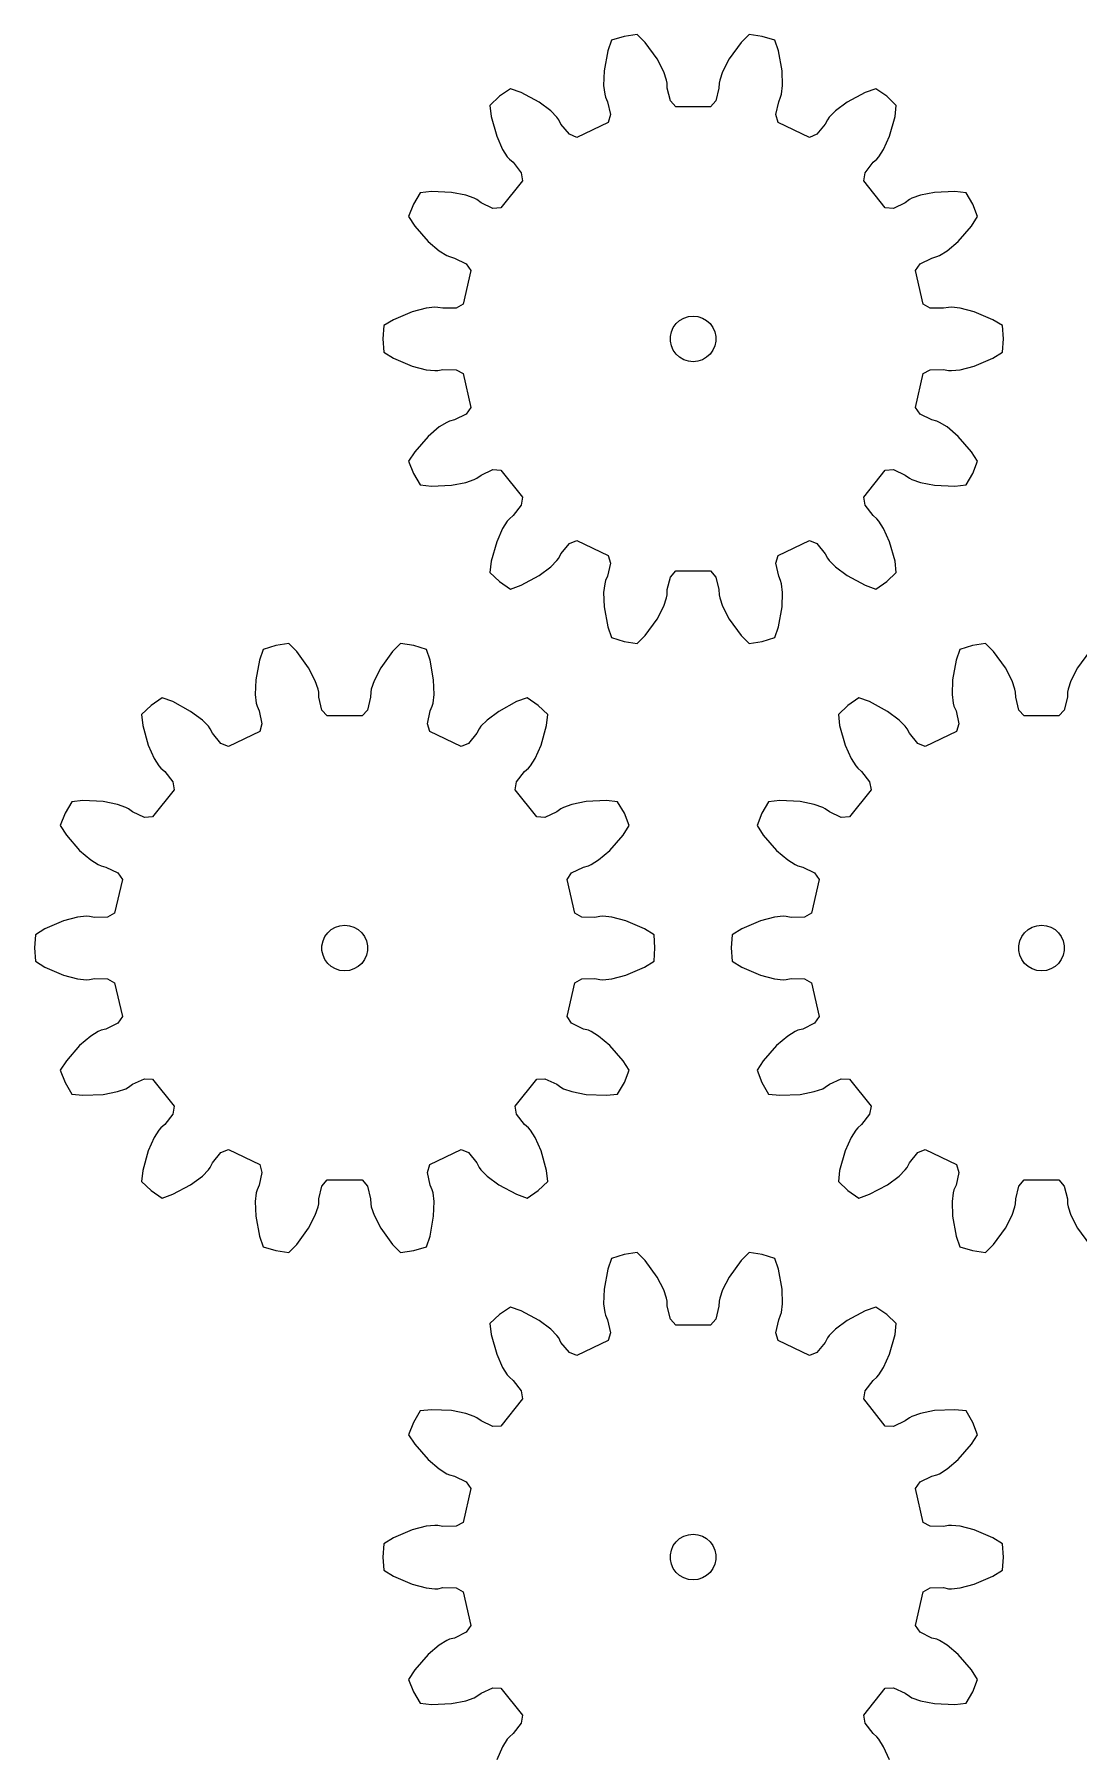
# Model space of a CAD drawing. Extents: x 0 to 178, y 0 to 240.
# Drawn here: x 0 to 68.5, y 127.1 to 239.9 of the extents above; entities that cross this region are included whole.
import ezdxf

# ---------------------------------------------------------------- set-up
doc = ezdxf.new("R2010")
doc.units = 0

msp = doc.modelspace()

# ---------------------------------------------------------------- linework, layer by layer
for p, q in [((37.88, 239.5), (37.64, 238.8)), ((38.71, 239.76), (37.88, 239.5)), ((39.57, 239.89), (38.71, 239.76)), ((40.09, 239.36), (39.57, 239.89)), ((40.88, 238.28), (40.09, 239.36)), ((46.4, 239.36), (45.61, 238.28)), ((46.92, 239.89), (46.4, 239.36)), ((47.78, 239.76), (46.92, 239.89)), ((48.61, 239.5), (47.78, 239.76)), ((48.85, 238.8), (48.61, 239.5)), ((37.64, 238.8), (37.4, 237.49)), ((41.32, 237.44), (40.88, 238.28)), ((45.61, 238.28), (45.17, 237.44)), ((49.09, 237.49), (48.85, 238.8)), ((37.4, 237.49), (37.37, 236.54)), ((41.5, 236.89), (41.32, 237.44)), ((41.54, 236.69), (41.5, 236.89)), ((44.99, 236.89), (44.95, 236.69)), ((45.17, 237.44), (44.99, 236.89)), ((49.12, 236.54), (49.09, 237.49)), ((30.54, 235.83), (29.9, 235.23)), ((31.26, 236.32), (30.54, 235.83)), ((31.96, 236.07), (31.26, 236.32)), ((33.13, 235.44), (31.96, 236.07)), ((37.37, 236.54), (37.44, 235.96)), ((37.44, 235.96), (37.49, 235.77)), ((37.49, 235.77), (37.63, 235.46)), ((41.55, 236.36), (41.54, 236.69)), ((41.75, 235.52), (41.55, 236.36)), ((44.94, 236.36), (44.74, 235.52)), ((44.95, 236.69), (44.94, 236.36)), ((48.86, 235.46), (48.99, 235.77)), ((48.99, 235.77), (49.05, 235.96)), ((49.05, 235.96), (49.12, 236.54)), ((54.53, 236.07), (53.35, 235.44)), ((55.23, 236.32), (54.53, 236.07)), ((55.95, 235.83), (55.23, 236.32)), ((56.58, 235.23), (55.95, 235.83)), ((29.9, 235.23), (29.99, 234.5)), ((33.9, 234.86), (33.13, 235.44)), ((34.3, 234.45), (33.9, 234.86)), ((37.63, 235.46), (37.81, 234.62)), ((37.81, 234.62), (37.66, 234.11)), ((42.11, 235.13), (41.75, 235.52)), ((44.38, 235.13), (42.11, 235.13)), ((44.74, 235.52), (44.38, 235.13)), ((48.68, 234.62), (48.86, 235.46)), ((48.83, 234.11), (48.68, 234.62)), ((52.59, 234.86), (52.18, 234.45)), ((53.35, 235.44), (52.59, 234.86)), ((56.5, 234.5), (56.58, 235.23)), ((29.99, 234.5), (30.35, 233.21)), ((34.42, 234.29), (34.3, 234.45)), ((34.57, 233.99), (34.42, 234.29)), ((35.12, 233.33), (34.57, 233.99)), ((37.66, 234.11), (35.61, 233.13)), ((50.88, 233.13), (48.83, 234.11)), ((51.91, 233.99), (51.37, 233.33)), ((52.07, 234.29), (51.91, 233.99)), ((52.18, 234.45), (52.07, 234.29)), ((56.14, 233.21), (56.5, 234.5)), ((30.35, 233.21), (30.73, 232.34)), ((35.61, 233.13), (35.12, 233.33)), ((51.37, 233.33), (50.88, 233.13)), ((55.75, 232.34), (56.14, 233.21)), ((30.73, 232.34), (31.04, 231.85)), ((31.04, 231.85), (31.18, 231.7)), ((31.18, 231.7), (31.43, 231.49)), ((31.43, 231.49), (31.96, 230.81)), ((54.53, 230.81), (55.06, 231.49)), ((55.06, 231.49), (55.31, 231.7)), ((55.31, 231.7), (55.44, 231.85)), ((55.44, 231.85), (55.75, 232.34)), ((32.05, 230.28), (30.63, 228.5)), ((31.96, 230.81), (32.05, 230.28)), ((54.44, 230.28), (54.53, 230.81)), ((55.86, 228.5), (54.44, 230.28)), ((25.32, 229.49), (24.89, 228.74)), ((26.06, 229.57), (25.32, 229.49)), ((27.39, 229.51), (26.06, 229.57)), ((28.33, 229.33), (27.39, 229.51)), ((28.87, 229.13), (28.33, 229.33)), ((29.05, 229.04), (28.87, 229.13)), ((29.32, 228.84), (29.05, 229.04)), ((57.44, 229.04), (57.17, 228.84)), ((57.61, 229.13), (57.44, 229.04)), ((58.16, 229.33), (57.61, 229.13)), ((59.09, 229.51), (58.16, 229.33)), ((60.43, 229.57), (59.09, 229.51)), ((61.16, 229.49), (60.43, 229.57)), ((61.6, 228.74), (61.16, 229.49)), ((24.89, 228.74), (24.57, 227.93)), ((24.57, 227.93), (24.97, 227.3)), ((30.1, 228.47), (29.32, 228.84)), ((30.63, 228.5), (30.1, 228.47)), ((56.39, 228.47), (55.86, 228.5)), ((57.17, 228.84), (56.39, 228.47)), ((61.52, 227.3), (61.92, 227.93)), ((61.92, 227.93), (61.6, 228.74)), ((24.97, 227.3), (25.85, 226.3)), ((60.64, 226.3), (61.52, 227.3)), ((25.85, 226.3), (26.57, 225.68)), ((26.57, 225.68), (27.07, 225.38)), ((59.42, 225.38), (59.91, 225.68)), ((59.91, 225.68), (60.64, 226.3)), ((27.07, 225.38), (27.25, 225.3)), ((27.25, 225.3), (27.57, 225.21)), ((27.57, 225.21), (28.34, 224.83)), ((28.34, 224.83), (28.65, 224.4)), ((57.84, 224.4), (58.15, 224.83)), ((58.15, 224.83), (58.91, 225.21)), ((58.91, 225.21), (59.24, 225.3)), ((59.24, 225.3), (59.42, 225.38)), ((28.65, 224.4), (28.14, 222.18)), ((58.34, 222.18), (57.84, 224.4)), ((23.57, 221.16), (22.94, 220.77)), ((24.79, 221.68), (23.57, 221.16)), ((25.72, 221.92), (24.79, 221.68)), ((26.29, 221.98), (25.72, 221.92)), ((26.49, 221.97), (26.29, 221.98)), ((26.82, 221.91), (26.49, 221.97)), ((27.68, 221.92), (26.82, 221.91)), ((28.14, 222.18), (27.68, 221.92)), ((42.13, 220.9), (42.36, 221.11)), ((42.36, 221.11), (42.63, 221.27)), ((42.63, 221.27), (42.93, 221.37)), ((42.93, 221.37), (43.24, 221.4)), ((43.24, 221.4), (43.56, 221.37)), ((43.56, 221.37), (43.85, 221.27)), ((43.85, 221.27), (44.13, 221.11)), ((44.13, 221.11), (44.36, 220.9)), ((58.81, 221.92), (58.34, 222.18)), ((59.67, 221.91), (58.81, 221.92)), ((60, 221.97), (59.67, 221.91)), ((60.2, 221.98), (60, 221.97)), ((60.77, 221.92), (60.2, 221.98)), ((61.7, 221.68), (60.77, 221.92)), ((62.92, 221.16), (61.7, 221.68)), ((63.55, 220.77), (62.92, 221.16)), ((22.94, 220.77), (22.87, 219.9)), ((41.75, 220.06), (41.82, 220.36)), ((41.75, 219.74), (41.75, 220.06)), ((41.82, 220.36), (41.94, 220.65)), ((41.94, 220.65), (42.13, 220.9)), ((44.36, 220.9), (44.54, 220.65)), ((44.54, 220.65), (44.67, 220.36)), ((44.67, 220.36), (44.74, 220.06)), ((44.74, 220.06), (44.74, 219.74)), ((63.62, 219.9), (63.55, 220.77)), ((22.87, 219.9), (22.94, 219.03)), ((22.94, 219.03), (23.57, 218.64)), ((41.82, 219.44), (41.75, 219.74)), ((41.94, 219.15), (41.82, 219.44)), ((42.13, 218.9), (41.94, 219.15)), ((42.36, 218.69), (42.13, 218.9)), ((44.36, 218.9), (44.13, 218.69)), ((44.54, 219.15), (44.36, 218.9)), ((44.67, 219.44), (44.54, 219.15)), ((44.74, 219.74), (44.67, 219.44)), ((62.92, 218.64), (63.55, 219.03)), ((63.55, 219.03), (63.62, 219.9)), ((23.57, 218.64), (24.79, 218.12)), ((24.79, 218.12), (25.72, 217.88)), ((25.72, 217.88), (26.29, 217.82)), ((26.29, 217.82), (26.49, 217.82)), ((26.49, 217.82), (26.82, 217.89)), ((26.82, 217.89), (27.68, 217.88)), ((27.68, 217.88), (28.14, 217.62)), ((42.63, 218.53), (42.36, 218.69)), ((42.93, 218.43), (42.63, 218.53)), ((43.24, 218.4), (42.93, 218.43)), ((43.56, 218.43), (43.24, 218.4)), ((43.85, 218.53), (43.56, 218.43)), ((44.13, 218.69), (43.85, 218.53)), ((58.34, 217.62), (58.81, 217.88)), ((58.81, 217.88), (59.67, 217.89)), ((59.67, 217.89), (60, 217.82)), ((60, 217.82), (60.2, 217.82)), ((60.2, 217.82), (60.77, 217.88)), ((60.77, 217.88), (61.7, 218.12)), ((61.7, 218.12), (62.92, 218.64)), ((28.14, 217.62), (28.65, 215.4)), ((57.84, 215.4), (58.34, 217.62)), ((27.07, 214.42), (26.57, 214.12)), ((27.25, 214.5), (27.07, 214.42)), ((27.57, 214.58), (27.25, 214.5)), ((28.34, 214.97), (27.57, 214.58)), ((28.65, 215.4), (28.34, 214.97)), ((58.15, 214.97), (57.84, 215.4)), ((58.91, 214.58), (58.15, 214.97)), ((59.24, 214.5), (58.91, 214.58)), ((59.42, 214.42), (59.24, 214.5)), ((59.91, 214.12), (59.42, 214.42)), ((25.85, 213.5), (24.97, 212.49)), ((26.57, 214.12), (25.85, 213.5)), ((60.64, 213.5), (59.91, 214.12)), ((61.52, 212.49), (60.64, 213.5)), ((24.97, 212.49), (24.57, 211.87)), ((61.92, 211.87), (61.52, 212.49)), ((24.57, 211.87), (24.89, 211.06)), ((24.89, 211.06), (25.32, 210.31)), ((29.05, 210.76), (29.32, 210.96)), ((29.32, 210.96), (30.1, 211.32)), ((30.1, 211.32), (30.63, 211.29)), ((30.63, 211.29), (32.05, 209.51)), ((54.44, 209.51), (55.86, 211.29)), ((55.86, 211.29), (56.39, 211.32)), ((56.39, 211.32), (57.17, 210.96)), ((57.17, 210.96), (57.44, 210.76)), ((61.16, 210.31), (61.6, 211.06)), ((61.6, 211.06), (61.92, 211.87)), ((25.32, 210.31), (26.06, 210.23)), ((26.06, 210.23), (27.39, 210.29)), ((27.39, 210.29), (28.33, 210.47)), ((28.33, 210.47), (28.87, 210.67)), ((28.87, 210.67), (29.05, 210.76)), ((57.44, 210.76), (57.61, 210.67)), ((57.61, 210.67), (58.16, 210.47)), ((58.16, 210.47), (59.09, 210.29)), ((59.09, 210.29), (60.43, 210.23)), ((60.43, 210.23), (61.16, 210.31)), ((31.96, 208.99), (31.43, 208.31)), ((32.05, 209.51), (31.96, 208.99)), ((54.53, 208.99), (54.44, 209.51)), ((55.06, 208.31), (54.53, 208.99)), ((31.04, 207.94), (30.73, 207.46)), ((31.18, 208.09), (31.04, 207.94)), ((31.43, 208.31), (31.18, 208.09)), ((55.31, 208.09), (55.06, 208.31)), ((55.44, 207.94), (55.31, 208.09)), ((55.75, 207.46), (55.44, 207.94)), ((30.35, 206.58), (29.99, 205.3)), ((30.73, 207.46), (30.35, 206.58)), ((34.57, 205.8), (35.12, 206.47)), ((35.12, 206.47), (35.61, 206.67)), ((35.61, 206.67), (37.66, 205.68)), ((48.83, 205.68), (50.88, 206.67)), ((50.88, 206.67), (51.37, 206.47)), ((51.37, 206.47), (51.91, 205.8)), ((56.14, 206.58), (55.75, 207.46)), ((56.5, 205.3), (56.14, 206.58)), ((29.99, 205.3), (29.9, 204.56)), ((33.9, 204.93), (34.3, 205.35)), ((34.3, 205.35), (34.42, 205.51)), ((34.42, 205.51), (34.57, 205.8)), ((37.66, 205.68), (37.81, 205.17)), ((48.68, 205.17), (48.83, 205.68)), ((51.91, 205.8), (52.07, 205.51)), ((52.07, 205.51), (52.18, 205.35)), ((52.18, 205.35), (52.59, 204.93)), ((56.58, 204.56), (56.5, 205.3)), ((29.9, 204.56), (30.54, 203.97)), ((31.96, 203.73), (33.13, 204.36)), ((33.13, 204.36), (33.9, 204.93)), ((37.63, 204.33), (37.49, 204.03)), ((37.81, 205.17), (37.63, 204.33)), ((41.55, 203.44), (41.75, 204.27)), ((41.75, 204.27), (42.11, 204.67)), ((42.11, 204.67), (44.38, 204.67)), ((44.38, 204.67), (44.74, 204.27)), ((44.74, 204.27), (44.94, 203.44)), ((48.86, 204.33), (48.68, 205.17)), ((48.99, 204.03), (48.86, 204.33)), ((52.59, 204.93), (53.35, 204.36)), ((53.35, 204.36), (54.53, 203.73)), ((55.95, 203.97), (56.58, 204.56)), ((30.54, 203.97), (31.26, 203.48)), ((31.26, 203.48), (31.96, 203.73)), ((37.44, 203.83), (37.37, 203.26)), ((37.37, 203.26), (37.4, 202.31)), ((37.49, 204.03), (37.44, 203.83)), ((41.5, 202.91), (41.54, 203.1)), ((41.54, 203.1), (41.55, 203.44)), ((44.94, 203.44), (44.95, 203.1)), ((44.95, 203.1), (44.99, 202.91)), ((49.05, 203.83), (48.99, 204.03)), ((49.12, 203.26), (49.05, 203.83)), ((49.09, 202.31), (49.12, 203.26)), ((54.53, 203.73), (55.23, 203.48)), ((55.23, 203.48), (55.95, 203.97)), ((37.4, 202.31), (37.64, 200.99)), ((40.88, 201.51), (41.32, 202.36)), ((41.32, 202.36), (41.5, 202.91)), ((44.99, 202.91), (45.17, 202.36)), ((45.17, 202.36), (45.61, 201.51)), ((48.85, 200.99), (49.09, 202.31)), ((37.64, 200.99), (37.88, 200.29)), ((40.09, 200.43), (40.88, 201.51)), ((45.61, 201.51), (46.4, 200.43)), ((48.61, 200.29), (48.85, 200.99)), ((15.84, 199.78), (15.01, 199.52)), ((16.7, 199.91), (15.84, 199.78)), ((17.22, 199.38), (16.7, 199.91)), ((24.04, 199.91), (23.52, 199.38)), ((24.9, 199.78), (24.04, 199.91)), ((25.74, 199.52), (24.9, 199.78)), ((37.88, 200.29), (38.71, 200.04)), ((38.71, 200.04), (39.57, 199.91)), ((39.57, 199.91), (40.09, 200.43)), ((46.4, 200.43), (46.92, 199.91)), ((46.92, 199.91), (47.78, 200.04)), ((47.78, 200.04), (48.61, 200.29)), ((61.58, 199.78), (60.75, 199.52)), ((62.44, 199.91), (61.58, 199.78)), ((62.96, 199.38), (62.44, 199.91)), ((14.77, 198.82), (14.53, 197.51)), ((15.01, 199.52), (14.77, 198.82)), ((18, 198.3), (17.22, 199.38)), ((23.52, 199.38), (22.74, 198.3)), ((25.98, 198.82), (25.74, 199.52)), ((26.21, 197.51), (25.98, 198.82)), ((60.51, 198.82), (60.27, 197.51)), ((60.75, 199.52), (60.51, 198.82)), ((63.75, 198.3), (62.96, 199.38)), ((69.27, 199.38), (68.48, 198.3)), ((14.53, 197.51), (14.5, 196.55)), ((18.44, 197.45), (18, 198.3)), ((18.63, 196.91), (18.44, 197.45)), ((22.3, 197.45), (22.11, 196.91)), ((22.74, 198.3), (22.3, 197.45)), ((26.24, 196.55), (26.21, 197.51)), ((60.27, 197.51), (60.24, 196.55)), ((64.19, 197.45), (63.75, 198.3)), ((64.37, 196.91), (64.19, 197.45)), ((68.04, 197.45), (67.86, 196.91)), ((68.48, 198.3), (68.04, 197.45)), ((8.39, 196.33), (7.67, 195.84)), ((9.09, 196.09), (8.39, 196.33)), ((14.5, 196.55), (14.57, 195.98)), ((18.67, 196.71), (18.63, 196.91)), ((18.68, 196.38), (18.67, 196.71)), ((18.88, 195.54), (18.68, 196.38)), ((22.07, 196.38), (21.86, 195.54)), ((22.08, 196.71), (22.07, 196.38)), ((22.11, 196.91), (22.08, 196.71)), ((26.18, 195.98), (26.24, 196.55)), ((32.35, 196.33), (31.66, 196.09)), ((33.07, 195.84), (32.35, 196.33)), ((54.13, 196.33), (53.41, 195.84)), ((54.83, 196.09), (54.13, 196.33)), ((60.24, 196.55), (60.31, 195.98)), ((64.41, 196.71), (64.37, 196.91)), ((64.42, 196.38), (64.41, 196.71)), ((64.62, 195.54), (64.42, 196.38)), ((67.81, 196.38), (67.61, 195.54)), ((67.82, 196.71), (67.81, 196.38)), ((67.86, 196.91), (67.82, 196.71)), ((7.67, 195.84), (7.03, 195.25)), ((7.03, 195.25), (7.12, 194.52)), ((10.26, 195.45), (9.09, 196.09)), ((11.03, 194.88), (10.26, 195.45)), ((14.57, 195.98), (14.62, 195.79)), ((14.62, 195.79), (14.76, 195.48)), ((14.76, 195.48), (14.94, 194.64)), ((19.23, 195.15), (18.88, 195.54)), ((21.51, 195.15), (19.23, 195.15)), ((21.86, 195.54), (21.51, 195.15)), ((25.81, 194.64), (25.99, 195.48)), ((25.99, 195.48), (26.12, 195.79)), ((26.12, 195.79), (26.18, 195.98)), ((30.48, 195.45), (29.72, 194.88)), ((31.66, 196.09), (30.48, 195.45)), ((33.71, 195.25), (33.07, 195.84)), ((33.62, 194.52), (33.71, 195.25)), ((53.41, 195.84), (52.78, 195.25)), ((52.78, 195.25), (52.86, 194.52)), ((56, 195.45), (54.83, 196.09)), ((56.77, 194.88), (56, 195.45)), ((60.31, 195.98), (60.36, 195.79)), ((60.36, 195.79), (60.5, 195.48)), ((60.5, 195.48), (60.68, 194.64)), ((64.98, 195.15), (64.62, 195.54)), ((67.25, 195.15), (64.98, 195.15)), ((67.61, 195.54), (67.25, 195.15)), ((7.12, 194.52), (7.47, 193.23)), ((11.43, 194.47), (11.03, 194.88)), ((11.55, 194.31), (11.43, 194.47)), ((11.7, 194.01), (11.55, 194.31)), ((12.25, 193.35), (11.7, 194.01)), ((14.79, 194.13), (12.74, 193.14)), ((14.94, 194.64), (14.79, 194.13)), ((25.95, 194.13), (25.81, 194.64)), ((28.01, 193.14), (25.95, 194.13)), ((29.04, 194.01), (28.5, 193.35)), ((29.2, 194.31), (29.04, 194.01)), ((29.31, 194.47), (29.2, 194.31)), ((29.72, 194.88), (29.31, 194.47)), ((33.27, 193.23), (33.62, 194.52)), ((52.86, 194.52), (53.22, 193.23)), ((57.17, 194.47), (56.77, 194.88)), ((57.29, 194.31), (57.17, 194.47)), ((57.45, 194.01), (57.29, 194.31)), ((57.99, 193.35), (57.45, 194.01)), ((60.53, 194.13), (58.48, 193.14)), ((60.68, 194.64), (60.53, 194.13)), ((7.47, 193.23), (7.86, 192.36)), ((12.74, 193.14), (12.25, 193.35)), ((28.5, 193.35), (28.01, 193.14)), ((32.88, 192.36), (33.27, 193.23)), ((53.22, 193.23), (53.61, 192.36)), ((58.48, 193.14), (57.99, 193.35)), ((7.86, 192.36), (8.17, 191.87)), ((8.17, 191.87), (8.3, 191.72)), ((32.44, 191.72), (32.57, 191.87)), ((32.57, 191.87), (32.88, 192.36)), ((53.61, 192.36), (53.92, 191.87)), ((53.92, 191.87), (54.05, 191.72)), ((8.3, 191.72), (8.56, 191.51)), ((8.56, 191.51), (9.09, 190.83)), ((9.09, 190.83), (9.18, 190.3)), ((31.57, 190.3), (31.66, 190.83)), ((31.66, 190.83), (32.18, 191.51)), ((32.18, 191.51), (32.44, 191.72)), ((54.05, 191.72), (54.3, 191.51)), ((54.3, 191.51), (54.83, 190.83)), ((54.83, 190.83), (54.92, 190.3)), ((2.45, 189.51), (2.02, 188.76)), ((3.19, 189.59), (2.45, 189.51)), ((4.52, 189.53), (3.19, 189.59)), ((5.46, 189.34), (4.52, 189.53)), ((9.18, 190.3), (7.76, 188.52)), ((32.99, 188.52), (31.57, 190.3)), ((36.22, 189.53), (35.29, 189.34)), ((37.56, 189.59), (36.22, 189.53)), ((38.29, 189.51), (37.56, 189.59)), ((38.73, 188.76), (38.29, 189.51)), ((48.2, 189.51), (47.76, 188.76)), ((48.93, 189.59), (48.2, 189.51)), ((50.26, 189.53), (48.93, 189.59)), ((51.2, 189.34), (50.26, 189.53)), ((54.92, 190.3), (53.5, 188.52)), ((2.02, 188.76), (1.7, 187.95)), ((6, 189.15), (5.46, 189.34)), ((6.18, 189.06), (6, 189.15)), ((6.45, 188.85), (6.18, 189.06)), ((7.22, 188.49), (6.45, 188.85)), ((7.76, 188.52), (7.22, 188.49)), ((33.52, 188.49), (32.99, 188.52)), ((34.3, 188.85), (33.52, 188.49)), ((34.57, 189.06), (34.3, 188.85)), ((34.74, 189.15), (34.57, 189.06)), ((35.29, 189.34), (34.74, 189.15)), ((39.04, 187.95), (38.73, 188.76)), ((47.76, 188.76), (47.44, 187.95)), ((51.75, 189.15), (51.2, 189.34)), ((51.92, 189.06), (51.75, 189.15)), ((52.19, 188.85), (51.92, 189.06)), ((52.97, 188.49), (52.19, 188.85)), ((53.5, 188.52), (52.97, 188.49)), ((1.7, 187.95), (2.1, 187.32)), ((2.1, 187.32), (2.97, 186.32)), ((37.77, 186.32), (38.65, 187.32)), ((38.65, 187.32), (39.04, 187.95)), ((47.44, 187.95), (47.84, 187.32)), ((47.84, 187.32), (48.72, 186.32)), ((2.97, 186.32), (3.7, 185.7)), ((37.04, 185.7), (37.77, 186.32)), ((48.72, 186.32), (49.45, 185.7)), ((3.7, 185.7), (4.19, 185.4)), ((4.19, 185.4), (4.38, 185.32)), ((4.38, 185.32), (4.7, 185.23)), ((4.7, 185.23), (5.47, 184.85)), ((35.27, 184.85), (36.04, 185.23)), ((36.04, 185.23), (36.37, 185.32)), ((36.37, 185.32), (36.55, 185.4)), ((36.55, 185.4), (37.04, 185.7)), ((49.45, 185.7), (49.94, 185.4)), ((49.94, 185.4), (50.12, 185.32)), ((50.12, 185.32), (50.45, 185.23)), ((50.45, 185.23), (51.21, 184.85)), ((5.78, 184.42), (5.27, 182.2)), ((5.47, 184.85), (5.78, 184.42)), ((34.97, 184.42), (35.27, 184.85)), ((35.47, 182.2), (34.97, 184.42)), ((51.52, 184.42), (51.02, 182.2)), ((51.21, 184.85), (51.52, 184.42)), ((1.92, 181.7), (0.69, 181.17)), ((2.84, 181.94), (1.92, 181.7)), ((3.42, 182), (2.84, 181.94)), ((3.62, 181.99), (3.42, 182)), ((3.95, 181.93), (3.62, 181.99)), ((4.81, 181.94), (3.95, 181.93)), ((5.27, 182.2), (4.81, 181.94)), ((35.94, 181.94), (35.47, 182.2)), ((36.8, 181.93), (35.94, 181.94)), ((37.13, 181.99), (36.8, 181.93)), ((37.32, 182), (37.13, 181.99)), ((37.9, 181.94), (37.32, 182)), ((38.82, 181.7), (37.9, 181.94)), ((40.05, 181.17), (38.82, 181.7)), ((47.66, 181.7), (46.44, 181.17)), ((48.59, 181.94), (47.66, 181.7)), ((49.16, 182), (48.59, 181.94)), ((49.36, 181.99), (49.16, 182)), ((49.69, 181.93), (49.36, 181.99)), ((50.55, 181.94), (49.69, 181.93)), ((51.02, 182.2), (50.55, 181.94)), ((0.07, 180.79), (0, 179.92)), ((0.69, 181.17), (0.07, 180.79)), ((18.95, 180.38), (19.07, 180.67)), ((19.07, 180.67), (19.26, 180.92)), ((19.26, 180.92), (19.49, 181.13)), ((19.49, 181.13), (19.76, 181.29)), ((19.76, 181.29), (20.06, 181.38)), ((20.06, 181.38), (20.37, 181.42)), ((20.37, 181.42), (20.68, 181.38)), ((20.68, 181.38), (20.98, 181.29)), ((20.98, 181.29), (21.25, 181.13)), ((21.25, 181.13), (21.49, 180.92)), ((21.49, 180.92), (21.67, 180.67)), ((21.67, 180.67), (21.8, 180.38)), ((40.68, 180.79), (40.05, 181.17)), ((40.74, 179.92), (40.68, 180.79)), ((45.81, 180.79), (45.74, 179.92)), ((46.44, 181.17), (45.81, 180.79)), ((64.69, 180.38), (64.82, 180.67)), ((64.82, 180.67), (65, 180.92)), ((65, 180.92), (65.23, 181.13)), ((65.23, 181.13), (65.51, 181.29)), ((65.51, 181.29), (65.8, 181.38)), ((65.8, 181.38), (66.12, 181.42)), ((66.12, 181.42), (66.43, 181.38)), ((66.43, 181.38), (66.73, 181.29)), ((66.73, 181.29), (67, 181.13)), ((67, 181.13), (67.23, 180.92)), ((67.23, 180.92), (67.41, 180.67)), ((67.41, 180.67), (67.54, 180.38)), ((0, 179.92), (0.07, 179.05)), ((18.88, 180.07), (18.95, 180.38)), ((18.88, 179.76), (18.88, 180.07)), ((18.95, 179.45), (18.88, 179.76)), ((19.07, 179.17), (18.95, 179.45)), ((21.8, 179.45), (21.67, 179.17)), ((21.8, 180.38), (21.86, 180.07)), ((21.86, 179.76), (21.8, 179.45)), ((21.86, 180.07), (21.86, 179.76)), ((40.68, 179.05), (40.74, 179.92)), ((45.74, 179.92), (45.81, 179.05)), ((64.62, 180.07), (64.69, 180.38)), ((64.62, 179.76), (64.62, 180.07)), ((64.69, 179.45), (64.62, 179.76)), ((64.82, 179.17), (64.69, 179.45)), ((67.54, 179.45), (67.41, 179.17)), ((67.54, 180.38), (67.61, 180.07)), ((67.61, 179.76), (67.54, 179.45)), ((67.61, 180.07), (67.61, 179.76)), ((0.07, 179.05), (0.69, 178.66)), ((0.69, 178.66), (1.92, 178.14)), ((19.26, 178.91), (19.07, 179.17)), ((19.49, 178.7), (19.26, 178.91)), ((19.76, 178.55), (19.49, 178.7)), ((20.06, 178.45), (19.76, 178.55)), ((20.37, 178.42), (20.06, 178.45)), ((20.68, 178.45), (20.37, 178.42)), ((20.98, 178.55), (20.68, 178.45)), ((21.25, 178.7), (20.98, 178.55)), ((21.49, 178.91), (21.25, 178.7)), ((21.67, 179.17), (21.49, 178.91)), ((38.82, 178.14), (40.05, 178.66)), ((40.05, 178.66), (40.68, 179.05)), ((45.81, 179.05), (46.44, 178.66)), ((46.44, 178.66), (47.66, 178.14)), ((65, 178.91), (64.82, 179.17)), ((65.23, 178.7), (65, 178.91)), ((65.51, 178.55), (65.23, 178.7)), ((65.8, 178.45), (65.51, 178.55)), ((66.12, 178.42), (65.8, 178.45)), ((66.43, 178.45), (66.12, 178.42)), ((66.73, 178.55), (66.43, 178.45)), ((67, 178.7), (66.73, 178.55)), ((67.23, 178.91), (67, 178.7)), ((67.41, 179.17), (67.23, 178.91)), ((1.92, 178.14), (2.84, 177.89)), ((2.84, 177.89), (3.42, 177.83)), ((3.42, 177.83), (3.62, 177.84)), ((3.62, 177.84), (3.95, 177.91)), ((3.95, 177.91), (4.81, 177.9)), ((4.81, 177.9), (5.27, 177.64)), ((5.27, 177.64), (5.78, 175.42)), ((34.97, 175.42), (35.47, 177.64)), ((35.47, 177.64), (35.94, 177.9)), ((35.94, 177.9), (36.8, 177.91)), ((36.8, 177.91), (37.13, 177.84)), ((37.13, 177.84), (37.32, 177.83)), ((37.32, 177.83), (37.9, 177.89)), ((37.9, 177.89), (38.82, 178.14)), ((47.66, 178.14), (48.59, 177.89)), ((48.59, 177.89), (49.16, 177.83)), ((49.16, 177.83), (49.36, 177.84)), ((49.36, 177.84), (49.69, 177.91)), ((49.69, 177.91), (50.55, 177.9)), ((50.55, 177.9), (51.02, 177.64)), ((51.02, 177.64), (51.52, 175.42)), ((5.47, 174.98), (4.7, 174.6)), ((5.78, 175.42), (5.47, 174.98)), ((35.27, 174.98), (34.97, 175.42)), ((36.04, 174.6), (35.27, 174.98)), ((51.21, 174.98), (50.45, 174.6)), ((51.52, 175.42), (51.21, 174.98)), ((3.7, 174.13), (2.97, 173.52)), ((4.19, 174.44), (3.7, 174.13)), ((4.38, 174.52), (4.19, 174.44)), ((4.7, 174.6), (4.38, 174.52)), ((36.37, 174.52), (36.04, 174.6)), ((36.55, 174.44), (36.37, 174.52)), ((37.04, 174.13), (36.55, 174.44)), ((37.77, 173.52), (37.04, 174.13)), ((49.45, 174.13), (48.72, 173.52)), ((49.94, 174.44), (49.45, 174.13)), ((50.12, 174.52), (49.94, 174.44)), ((50.45, 174.6), (50.12, 174.52)), ((2.97, 173.52), (2.1, 172.51)), ((38.65, 172.51), (37.77, 173.52)), ((48.72, 173.52), (47.84, 172.51)), ((2.1, 172.51), (1.7, 171.89)), ((1.7, 171.89), (2.02, 171.08)), ((39.04, 171.89), (38.65, 172.51)), ((38.73, 171.08), (39.04, 171.89)), ((47.84, 172.51), (47.44, 171.89)), ((47.44, 171.89), (47.76, 171.08)), ((2.02, 171.08), (2.45, 170.32)), ((2.45, 170.32), (3.19, 170.25)), ((4.52, 170.31), (5.46, 170.49)), ((5.46, 170.49), (6, 170.68)), ((6, 170.68), (6.18, 170.78)), ((6.18, 170.78), (6.45, 170.98)), ((6.45, 170.98), (7.22, 171.34)), ((7.22, 171.34), (7.76, 171.31)), ((7.76, 171.31), (9.18, 169.53)), ((31.57, 169.53), (32.99, 171.31)), ((32.99, 171.31), (33.52, 171.34)), ((33.52, 171.34), (34.3, 170.98)), ((34.3, 170.98), (34.57, 170.78)), ((34.57, 170.78), (34.74, 170.68)), ((34.74, 170.68), (35.29, 170.49)), ((35.29, 170.49), (36.22, 170.31)), ((37.56, 170.25), (38.29, 170.32)), ((38.29, 170.32), (38.73, 171.08)), ((47.76, 171.08), (48.2, 170.32)), ((48.2, 170.32), (48.93, 170.25)), ((50.26, 170.31), (51.2, 170.49)), ((51.2, 170.49), (51.75, 170.68)), ((51.75, 170.68), (51.92, 170.78)), ((51.92, 170.78), (52.19, 170.98)), ((52.19, 170.98), (52.97, 171.34)), ((52.97, 171.34), (53.5, 171.31)), ((53.5, 171.31), (54.92, 169.53)), ((3.19, 170.25), (4.52, 170.31)), ((9.18, 169.53), (9.09, 169.01)), ((31.66, 169.01), (31.57, 169.53)), ((36.22, 170.31), (37.56, 170.25)), ((48.93, 170.25), (50.26, 170.31)), ((54.92, 169.53), (54.83, 169.01)), ((8.3, 168.11), (8.17, 167.96)), ((8.56, 168.33), (8.3, 168.11)), ((9.09, 169.01), (8.56, 168.33)), ((32.18, 168.33), (31.66, 169.01)), ((32.44, 168.11), (32.18, 168.33)), ((32.57, 167.96), (32.44, 168.11)), ((54.05, 168.11), (53.92, 167.96)), ((54.3, 168.33), (54.05, 168.11)), ((54.83, 169.01), (54.3, 168.33)), ((7.86, 167.48), (7.47, 166.6)), ((8.17, 167.96), (7.86, 167.48)), ((32.88, 167.48), (32.57, 167.96)), ((33.27, 166.6), (32.88, 167.48)), ((53.61, 167.48), (53.22, 166.6)), ((53.92, 167.96), (53.61, 167.48)), ((7.47, 166.6), (7.12, 165.32)), ((11.55, 165.52), (11.7, 165.82)), ((11.7, 165.82), (12.25, 166.49)), ((12.25, 166.49), (12.74, 166.69)), ((12.74, 166.69), (14.79, 165.7)), ((25.95, 165.7), (28.01, 166.69)), ((28.01, 166.69), (28.5, 166.49)), ((28.5, 166.49), (29.04, 165.82)), ((29.04, 165.82), (29.2, 165.52)), ((33.62, 165.32), (33.27, 166.6)), ((53.22, 166.6), (52.86, 165.32)), ((57.29, 165.52), (57.45, 165.82)), ((57.45, 165.82), (57.99, 166.49)), ((57.99, 166.49), (58.48, 166.69)), ((58.48, 166.69), (60.53, 165.7)), ((7.12, 165.32), (7.03, 164.58)), ((10.26, 164.38), (11.03, 164.95)), ((11.03, 164.95), (11.43, 165.36)), ((11.43, 165.36), (11.55, 165.52)), ((14.94, 165.19), (14.76, 164.35)), ((14.79, 165.7), (14.94, 165.19)), ((18.88, 164.29), (19.23, 164.69)), ((19.23, 164.69), (21.51, 164.69)), ((21.51, 164.69), (21.86, 164.29)), ((25.81, 165.19), (25.95, 165.7)), ((25.99, 164.35), (25.81, 165.19)), ((29.2, 165.52), (29.31, 165.36)), ((29.31, 165.36), (29.72, 164.95)), ((29.72, 164.95), (30.48, 164.38)), ((33.71, 164.58), (33.62, 165.32)), ((52.86, 165.32), (52.78, 164.58)), ((56, 164.38), (56.77, 164.95)), ((56.77, 164.95), (57.17, 165.36)), ((57.17, 165.36), (57.29, 165.52)), ((60.68, 165.19), (60.5, 164.35)), ((60.53, 165.7), (60.68, 165.19)), ((64.62, 164.29), (64.98, 164.69)), ((64.98, 164.69), (67.25, 164.69)), ((67.25, 164.69), (67.61, 164.29)), ((7.03, 164.58), (7.67, 163.99)), ((7.67, 163.99), (8.39, 163.5)), ((8.39, 163.5), (9.09, 163.75)), ((9.09, 163.75), (10.26, 164.38)), ((14.57, 163.85), (14.5, 163.28)), ((14.62, 164.04), (14.57, 163.85)), ((14.76, 164.35), (14.62, 164.04)), ((18.68, 163.46), (18.88, 164.29)), ((21.86, 164.29), (22.07, 163.46)), ((26.12, 164.04), (25.99, 164.35)), ((26.18, 163.85), (26.12, 164.04)), ((26.24, 163.28), (26.18, 163.85)), ((30.48, 164.38), (31.66, 163.75)), ((31.66, 163.75), (32.35, 163.5)), ((32.35, 163.5), (33.07, 163.99)), ((33.07, 163.99), (33.71, 164.58)), ((52.78, 164.58), (53.41, 163.99)), ((53.41, 163.99), (54.13, 163.5)), ((54.13, 163.5), (54.83, 163.75)), ((54.83, 163.75), (56, 164.38)), ((60.31, 163.85), (60.24, 163.28)), ((60.36, 164.04), (60.31, 163.85)), ((60.5, 164.35), (60.36, 164.04)), ((64.42, 163.46), (64.62, 164.29)), ((67.61, 164.29), (67.81, 163.46)), ((14.5, 163.28), (14.53, 162.32)), ((18.44, 162.38), (18.63, 162.93)), ((18.63, 162.93), (18.67, 163.12)), ((18.67, 163.12), (18.68, 163.46)), ((22.07, 163.46), (22.08, 163.12)), ((22.08, 163.12), (22.11, 162.93)), ((22.11, 162.93), (22.3, 162.38)), ((26.21, 162.32), (26.24, 163.28)), ((60.24, 163.28), (60.27, 162.32)), ((64.19, 162.38), (64.37, 162.93)), ((64.37, 162.93), (64.41, 163.12)), ((64.41, 163.12), (64.42, 163.46)), ((67.81, 163.46), (67.82, 163.12)), ((67.82, 163.12), (67.86, 162.93)), ((67.86, 162.93), (68.04, 162.38)), ((14.53, 162.32), (14.77, 161.01)), ((17.22, 160.45), (18, 161.53)), ((18, 161.53), (18.44, 162.38)), ((22.3, 162.38), (22.74, 161.53)), ((22.74, 161.53), (23.52, 160.45)), ((25.98, 161.01), (26.21, 162.32)), ((60.27, 162.32), (60.51, 161.01)), ((62.96, 160.45), (63.75, 161.53)), ((63.75, 161.53), (64.19, 162.38)), ((68.04, 162.38), (68.48, 161.53)), ((68.48, 161.53), (69.27, 160.45)), ((14.77, 161.01), (15.01, 160.31)), ((15.01, 160.31), (15.84, 160.06)), ((16.7, 159.93), (17.22, 160.45)), ((23.52, 160.45), (24.04, 159.93)), ((24.9, 160.06), (25.74, 160.31)), ((25.74, 160.31), (25.98, 161.01)), ((60.51, 161.01), (60.75, 160.31)), ((60.75, 160.31), (61.58, 160.06)), ((62.44, 159.93), (62.96, 160.45)), ((15.84, 160.06), (16.7, 159.93)), ((24.04, 159.93), (24.9, 160.06)), ((37.88, 159.54), (37.64, 158.84)), ((38.71, 159.8), (37.88, 159.54)), ((39.57, 159.93), (38.71, 159.8)), ((40.09, 159.4), (39.57, 159.93)), ((40.88, 158.32), (40.09, 159.4)), ((46.4, 159.4), (45.61, 158.32)), ((46.92, 159.93), (46.4, 159.4)), ((47.78, 159.8), (46.92, 159.93)), ((48.61, 159.54), (47.78, 159.8)), ((48.85, 158.84), (48.61, 159.54)), ((61.58, 160.06), (62.44, 159.93)), ((37.64, 158.84), (37.4, 157.53)), ((41.32, 157.47), (40.88, 158.32)), ((45.61, 158.32), (45.17, 157.47)), ((49.09, 157.53), (48.85, 158.84)), ((37.4, 157.53), (37.37, 156.57)), ((41.5, 156.93), (41.32, 157.47)), ((41.54, 156.73), (41.5, 156.93)), ((44.99, 156.93), (44.95, 156.73)), ((45.17, 157.47), (44.99, 156.93)), ((49.12, 156.57), (49.09, 157.53)), ((30.54, 155.86), (29.9, 155.27)), ((31.26, 156.35), (30.54, 155.86)), ((31.96, 156.1), (31.26, 156.35)), ((33.13, 155.47), (31.96, 156.1)), ((37.37, 156.57), (37.44, 156)), ((37.44, 156), (37.49, 155.81)), ((37.49, 155.81), (37.63, 155.5)), ((41.55, 156.4), (41.54, 156.73)), ((41.75, 155.56), (41.55, 156.4)), ((44.94, 156.4), (44.74, 155.56)), ((44.95, 156.73), (44.94, 156.4)), ((48.86, 155.5), (48.99, 155.81)), ((48.99, 155.81), (49.05, 156)), ((49.05, 156), (49.12, 156.57)), ((54.53, 156.1), (53.35, 155.47)), ((55.23, 156.35), (54.53, 156.1)), ((55.95, 155.86), (55.23, 156.35)), ((56.58, 155.27), (55.95, 155.86)), ((29.9, 155.27), (29.99, 154.54)), ((29.99, 154.54), (30.35, 153.25)), ((33.9, 154.9), (33.13, 155.47)), ((34.3, 154.49), (33.9, 154.9)), ((37.63, 155.5), (37.81, 154.66)), ((37.81, 154.66), (37.66, 154.15)), ((42.11, 155.16), (41.75, 155.56)), ((44.38, 155.16), (42.11, 155.16)), ((44.74, 155.56), (44.38, 155.16)), ((48.68, 154.66), (48.86, 155.5)), ((48.83, 154.15), (48.68, 154.66)), ((52.59, 154.9), (52.18, 154.49)), ((53.35, 155.47), (52.59, 154.9)), ((56.14, 153.25), (56.5, 154.54)), ((56.5, 154.54), (56.58, 155.27)), ((34.42, 154.33), (34.3, 154.49)), ((34.57, 154.03), (34.42, 154.33)), ((35.12, 153.37), (34.57, 154.03)), ((37.66, 154.15), (35.61, 153.16)), ((50.88, 153.16), (48.83, 154.15)), ((51.91, 154.03), (51.37, 153.37)), ((52.07, 154.33), (51.91, 154.03)), ((52.18, 154.49), (52.07, 154.33)), ((30.35, 153.25), (30.73, 152.38)), ((30.73, 152.38), (31.04, 151.89)), ((35.61, 153.16), (35.12, 153.37)), ((51.37, 153.37), (50.88, 153.16)), ((55.44, 151.89), (55.75, 152.38)), ((55.75, 152.38), (56.14, 153.25)), ((31.04, 151.89), (31.18, 151.74)), ((31.18, 151.74), (31.43, 151.52)), ((31.43, 151.52), (31.96, 150.85)), ((54.53, 150.85), (55.06, 151.52)), ((55.06, 151.52), (55.31, 151.74)), ((55.31, 151.74), (55.44, 151.89)), ((32.05, 150.32), (30.63, 148.54)), ((31.96, 150.85), (32.05, 150.32)), ((54.44, 150.32), (54.53, 150.85)), ((55.86, 148.54), (54.44, 150.32)), ((25.32, 149.53), (24.89, 148.77)), ((26.06, 149.61), (25.32, 149.53)), ((27.39, 149.55), (26.06, 149.61)), ((28.33, 149.36), (27.39, 149.55)), ((28.87, 149.17), (28.33, 149.36)), ((29.05, 149.07), (28.87, 149.17)), ((29.32, 148.87), (29.05, 149.07)), ((57.44, 149.07), (57.17, 148.87)), ((57.61, 149.17), (57.44, 149.07)), ((58.16, 149.36), (57.61, 149.17)), ((59.09, 149.55), (58.16, 149.36)), ((60.43, 149.61), (59.09, 149.55)), ((61.16, 149.53), (60.43, 149.61)), ((61.6, 148.77), (61.16, 149.53)), ((24.89, 148.77), (24.57, 147.96)), ((24.57, 147.96), (24.97, 147.34)), ((30.1, 148.51), (29.32, 148.87)), ((30.63, 148.54), (30.1, 148.51)), ((56.39, 148.51), (55.86, 148.54)), ((57.17, 148.87), (56.39, 148.51)), ((61.52, 147.34), (61.92, 147.96)), ((61.92, 147.96), (61.6, 148.77)), ((24.97, 147.34), (25.85, 146.34)), ((60.64, 146.34), (61.52, 147.34)), ((25.85, 146.34), (26.57, 145.72)), ((26.57, 145.72), (27.07, 145.41)), ((59.42, 145.41), (59.91, 145.72)), ((59.91, 145.72), (60.64, 146.34)), ((27.07, 145.41), (27.25, 145.34)), ((27.25, 145.34), (27.57, 145.25)), ((27.57, 145.25), (28.34, 144.87)), ((28.65, 144.43), (28.14, 142.21)), ((28.34, 144.87), (28.65, 144.43)), ((57.84, 144.43), (58.15, 144.87)), ((58.34, 142.21), (57.84, 144.43)), ((58.15, 144.87), (58.91, 145.25)), ((58.91, 145.25), (59.24, 145.34)), ((59.24, 145.34), (59.42, 145.41)), ((28.14, 142.21), (27.68, 141.96)), ((58.81, 141.96), (58.34, 142.21)), ((23.57, 141.19), (22.94, 140.8)), ((24.79, 141.72), (23.57, 141.19)), ((25.72, 141.96), (24.79, 141.72)), ((26.29, 142.02), (25.72, 141.96)), ((26.49, 142.01), (26.29, 142.02)), ((26.82, 141.95), (26.49, 142.01)), ((27.68, 141.96), (26.82, 141.95)), ((42.13, 140.94), (42.36, 141.15)), ((42.36, 141.15), (42.63, 141.31)), ((42.63, 141.31), (42.93, 141.4)), ((42.93, 141.4), (43.24, 141.44)), ((43.24, 141.44), (43.56, 141.4)), ((43.56, 141.4), (43.85, 141.31)), ((43.85, 141.31), (44.13, 141.15)), ((44.13, 141.15), (44.36, 140.94)), ((59.67, 141.95), (58.81, 141.96)), ((60, 142.01), (59.67, 141.95)), ((60.2, 142.02), (60, 142.01)), ((60.77, 141.96), (60.2, 142.02)), ((61.7, 141.72), (60.77, 141.96)), ((62.92, 141.19), (61.7, 141.72)), ((63.55, 140.8), (62.92, 141.19)), ((22.94, 140.8), (22.87, 139.94)), ((22.87, 139.94), (22.94, 139.07)), ((41.75, 140.09), (41.82, 140.4)), ((41.75, 139.78), (41.75, 140.09)), ((41.82, 140.4), (41.94, 140.69)), ((41.94, 140.69), (42.13, 140.94)), ((44.36, 140.94), (44.54, 140.69)), ((44.54, 140.69), (44.67, 140.4)), ((44.67, 140.4), (44.74, 140.09)), ((44.74, 140.09), (44.74, 139.78)), ((63.62, 139.94), (63.55, 140.8)), ((63.55, 139.07), (63.62, 139.94)), ((22.94, 139.07), (23.57, 138.68)), ((41.82, 139.47), (41.75, 139.78)), ((41.94, 139.19), (41.82, 139.47)), ((42.13, 138.93), (41.94, 139.19)), ((42.36, 138.72), (42.13, 138.93)), ((44.36, 138.93), (44.13, 138.72)), ((44.54, 139.19), (44.36, 138.93)), ((44.67, 139.47), (44.54, 139.19)), ((44.74, 139.78), (44.67, 139.47)), ((62.92, 138.68), (63.55, 139.07)), ((23.57, 138.68), (24.79, 138.15)), ((24.79, 138.15), (25.72, 137.91)), ((25.72, 137.91), (26.29, 137.85)), ((26.29, 137.85), (26.49, 137.86)), ((26.49, 137.86), (26.82, 137.93)), ((26.82, 137.93), (27.68, 137.91)), ((27.68, 137.91), (28.14, 137.66)), ((28.14, 137.66), (28.65, 135.44)), ((42.63, 138.57), (42.36, 138.72)), ((42.93, 138.47), (42.63, 138.57)), ((43.24, 138.44), (42.93, 138.47)), ((43.56, 138.47), (43.24, 138.44)), ((43.85, 138.57), (43.56, 138.47)), ((44.13, 138.72), (43.85, 138.57)), ((57.84, 135.44), (58.34, 137.66)), ((58.34, 137.66), (58.81, 137.91)), ((58.81, 137.91), (59.67, 137.93)), ((59.67, 137.93), (60, 137.86)), ((60, 137.86), (60.2, 137.85)), ((60.2, 137.85), (60.77, 137.91)), ((60.77, 137.91), (61.7, 138.15)), ((61.7, 138.15), (62.92, 138.68)), ((28.65, 135.44), (28.34, 135)), ((58.15, 135), (57.84, 135.44)), ((27.07, 134.46), (26.57, 134.15)), ((27.25, 134.54), (27.07, 134.46)), ((27.57, 134.62), (27.25, 134.54)), ((28.34, 135), (27.57, 134.62)), ((58.91, 134.62), (58.15, 135)), ((59.24, 134.54), (58.91, 134.62)), ((59.42, 134.46), (59.24, 134.54)), ((59.91, 134.15), (59.42, 134.46)), ((25.85, 133.54), (24.97, 132.53)), ((26.57, 134.15), (25.85, 133.54)), ((60.64, 133.54), (59.91, 134.15)), ((61.52, 132.53), (60.64, 133.54)), ((24.97, 132.53), (24.57, 131.91)), ((61.92, 131.91), (61.52, 132.53)), ((24.57, 131.91), (24.89, 131.1)), ((24.89, 131.1), (25.32, 130.34)), ((29.05, 130.8), (29.32, 131)), ((29.32, 131), (30.1, 131.36)), ((30.1, 131.36), (30.63, 131.33)), ((30.63, 131.33), (32.05, 129.55)), ((54.44, 129.55), (55.86, 131.33)), ((55.86, 131.33), (56.39, 131.36)), ((56.39, 131.36), (57.17, 131)), ((57.17, 131), (57.44, 130.8)), ((61.16, 130.34), (61.6, 131.1)), ((61.6, 131.1), (61.92, 131.91)), ((25.32, 130.34), (26.06, 130.27)), ((26.06, 130.27), (27.39, 130.32)), ((27.39, 130.32), (28.33, 130.51)), ((28.33, 130.51), (28.87, 130.7)), ((28.87, 130.7), (29.05, 130.8)), ((57.44, 130.8), (57.61, 130.7)), ((57.61, 130.7), (58.16, 130.51)), ((58.16, 130.51), (59.09, 130.32)), ((59.09, 130.32), (60.43, 130.27)), ((60.43, 130.27), (61.16, 130.34)), ((31.96, 129.03), (31.43, 128.35)), ((32.05, 129.55), (31.96, 129.03)), ((54.53, 129.03), (54.44, 129.55)), ((55.06, 128.35), (54.53, 129.03)), ((30.73, 127.49), (30.35, 126.62)), ((31.04, 127.98), (30.73, 127.49)), ((31.18, 128.13), (31.04, 127.98)), ((31.43, 128.35), (31.18, 128.13)), ((55.31, 128.13), (55.06, 128.35)), ((55.44, 127.98), (55.31, 128.13)), ((55.75, 127.49), (55.44, 127.98)), ((56.14, 126.62), (55.75, 127.49))]:
    msp.add_line(p, q)

doc.saveas('drawing.dxf')
